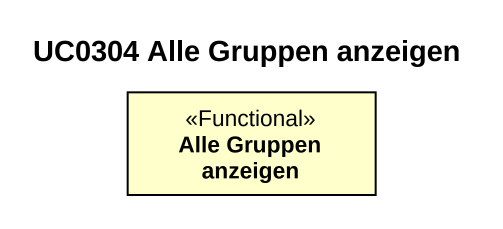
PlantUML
@startuml
title UC0304 Alle Gruppen anzeigen
hide circle
hide empty members
class "Alle Gruppen anzeigen" as Alle_Gruppen_anzeigen <<Functional>>
@enduml
